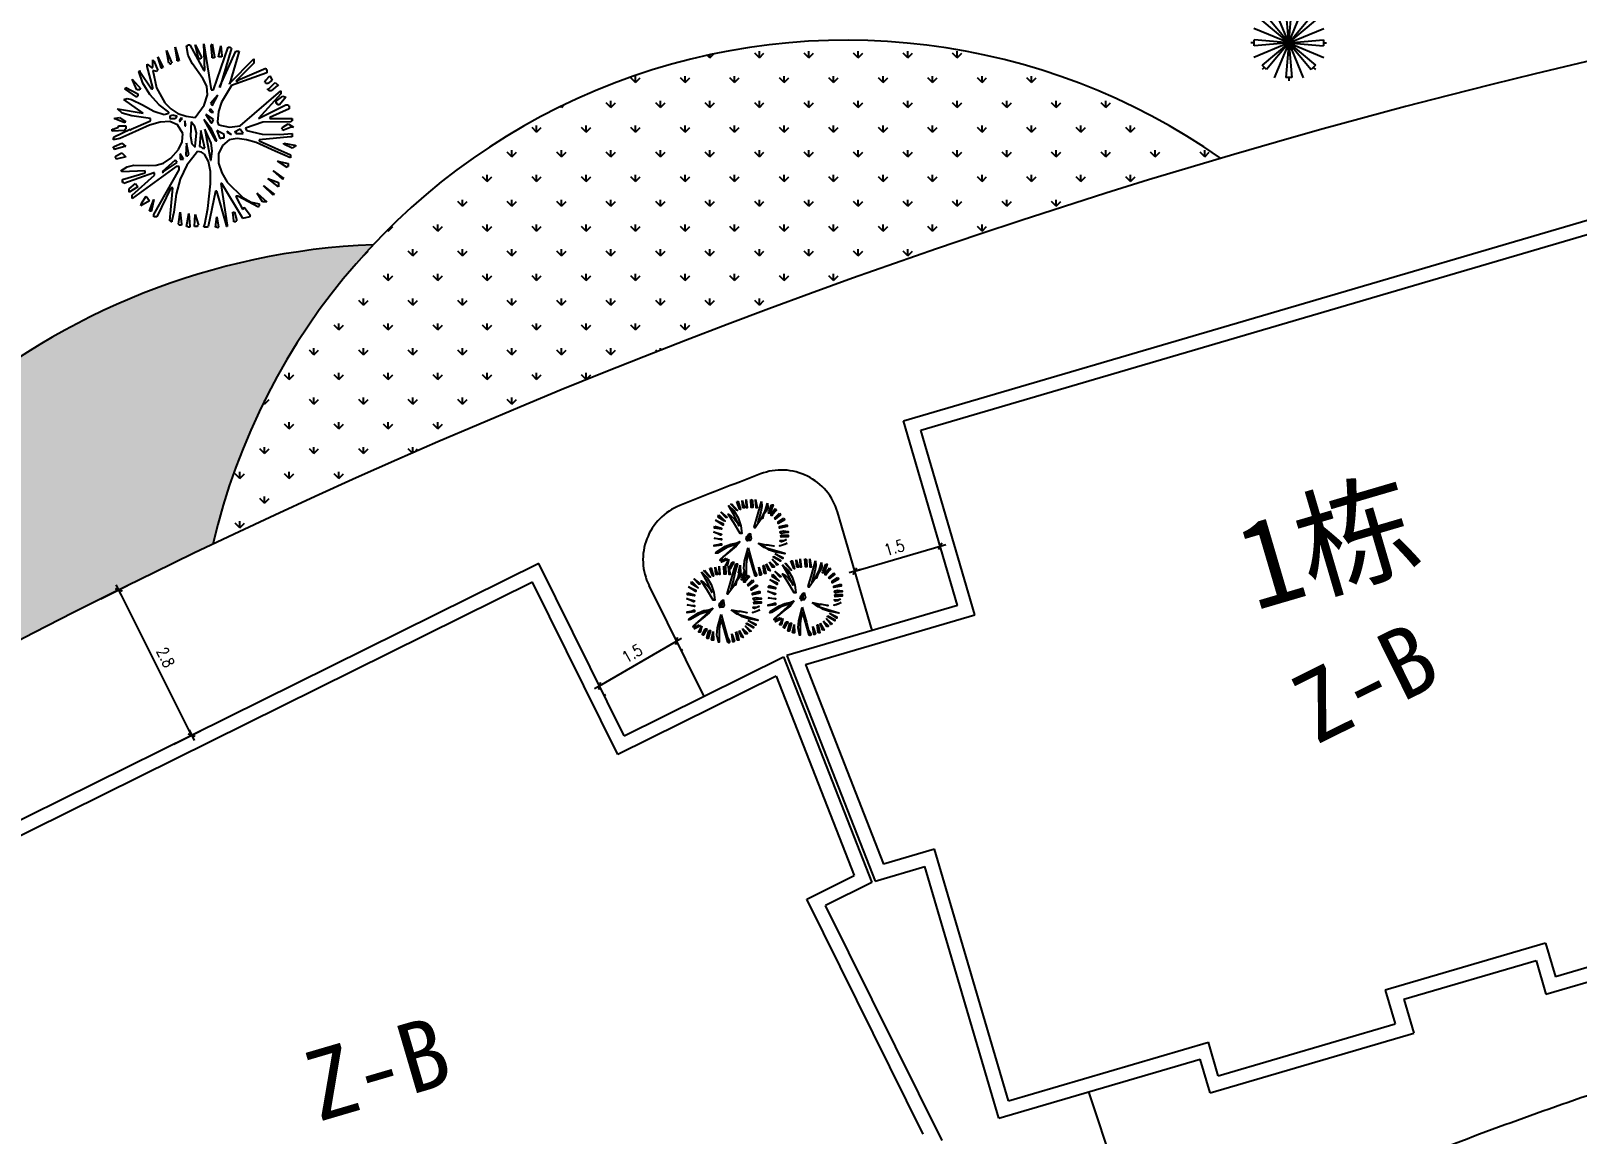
# Model space of a CAD drawing. Extents: x 1035948 to 1665131, y -158296 to 142149.
# Drawn here: x 1340390 to 1372207, y 61771 to 84480 of the extents above; entities that cross this region are included whole.
import ezdxf
from ezdxf.enums import TextEntityAlignment as Align

# ---------------------------------------------------------------- set-up
doc = ezdxf.new("R2010")
doc.units = 0
doc.header["$LTSCALE"] = 200
doc.header["$MEASUREMENT"] = 0
doc.linetypes.add('ACAD_ISO04W100', pattern=[30.5, 24, -3, 0.5, -3])
doc.layers.get('0').update_dxf_attribs({"linetype": 'CONTINUOUS'})
doc.layers.get('DEFPOINTS').update_dxf_attribs({"linetype": 'CONTINUOUS'})
for name, color, linetype in [('DL', 21, 'CONTINUOUS'), ('LMLK', 123, 'CONTINUOUS'), ('WLL1', 7, 'CONTINUOUS'), ('ZXX', 6, 'ACAD_ISO04W100'), ('八角金盘', 7, 'CONTINUOUS'), ('枸骨球', 7, 'CONTINUOUS'), ('矮杆美人蕉', 7, 'CONTINUOUS'), ('红花继木', 7, 'CONTINUOUS'), ('青桐', 7, 'CONTINUOUS')]:
    doc.layers.add(name, color=color, linetype=linetype)
doc.styles.add('DIM_FONT', font='SIMPLEX.shx', dxfattribs={"width": 0.8})
doc.styles.add('H1', font='SimSun.ttf')
doc.dimstyles.new('DIMN80', dxfattribs={"dimscale": 0.8, "dimtxt": 300, "dimasz": 1, "dimexe": 250, "dimexo": 300, "dimgap": 150, "dimtad": 1, "dimdec": 0, "dimzin": 0, "dimdsep": 46, "dimtxsty": 'DIM_FONT', "dimblk": '_DIMX', "dimcen": 0.09, "dimclrt": 7, "dimadec": 0, "dimazin": 0, "dimtfac": 1, "dimtdec": 0, "dimtix": 1, "dimtmove": 2, "dimatfit": 3, "dimldrblk": '_DIMX', "dimfxl": 0, "dimtolj": 1, "dimtzin": 0, "dimarcsym": 0})

# ---------------------------------------------------------------- blocks, each defined once
blk = doc.blocks.new('ZW18')
at = {"layer": '八角金盘', "color": 51}
for p, q in [((-6, 26, 3600), (-832, 2022, 3600)), ((-179, 2005, 3600), (167, 2005, 3600)), ((-6, 26, 3600), (-179, 2005, 3600)), ((-6, 2005, 3600), (-6, 2186, 3600)), ((-6, 26, 3600), (821, 2022, 3600)), ((-6, 26, 3600), (167, 2005, 3600)), ((-1405, 1425, 3600), (-1533, 1554, 3600)), ((-1527, 1303, 3600), (-1282, 1548, 3600)), ((-6, 26, 3600), (-1527, 1303, 3600)), ((-6, 26, 3600), (-1282, 1548, 3600)), ((-6, 26, 3600), (1271, 1548, 3600)), ((-6, 26, 3600), (1515, 1303, 3600)), ((1271, 1548, 3600), (1515, 1303, 3600)), ((1393, 1425, 3600), (1522, 1554, 3600)), ((-1984, 26, 3600), (-2166, 26, 3600)), ((-6, 26, 3600), (-2001, 853, 3600)), ((-6, 26, 3600), (-2001, -800, 3600)), ((-6, 26, 3600), (-1984, 199, 3600)), ((-1984, -147, 3600), (-1984, 199, 3600)), ((-6, 26, 3600), (-1984, -147, 3600)), ((-6, 26, 3600), (-1527, -1250, 3600)), ((-6, 26, 3600), (-1282, -1495, 3600)), ((-6, 26, 3600), (-832, -1969, 3600)), ((-6, 26, 3600), (-179, -1952, 3600)), ((-6, 26, 3600), (1990, 853, 3600)), ((-6, 26, 3600), (1973, 199, 3600)), ((-6, 26, 3600), (821, -1969, 3600)), ((-6, 26, 3600), (167, -1952, 3600)), ((-6, 26, 3600), (1973, -147, 3600)), ((-6, 26, 3600), (1990, -800, 3600)), ((-6, 26, 3600), (1515, -1250, 3600)), ((-6, 26, 3600), (1271, -1495, 3600)), ((1973, 199, 3600), (1973, -147, 3600)), ((1973, 26, 3600), (2154, 26, 3600)), ((-1405, -1373, 3600), (-1533, -1501, 3600)), ((-1282, -1495, 3600), (-1527, -1250, 3600)), ((1515, -1250, 3600), (1271, -1495, 3600)), ((1393, -1373, 3600), (1522, -1501, 3600)), ((167, -1952, 3600), (-179, -1952, 3600)), ((-6, -1952, 3600), (-6, -2134, 3600))]:
    blk.add_line(p, q, dxfattribs=at)
blk.add_point((-6, 26, 3600), dxfattribs=at)
blk = doc.blocks.new('ZW09')
at = {"layer": '青桐', "color": 3, "linetype": 'Continuous'}
for p, q in [((-996, 1620), (-1072, 1872)), ((-1072, 1872), (-943, 1620)), ((-813, 1719), (-866, 2024)), ((-866, 2024), (-737, 1719)), ((-615, 1826), (-661, 2101)), ((-661, 2101), (-562, 1773)), ((-386, 2131), (-356, 2131)), ((-348, 1902), (-386, 2131)), ((-356, 2154), (-310, 2154)), ((-356, 2131), (-356, 2154)), ((-249, 1704), (-348, 1902)), ((-310, 2154), (26, 1544)), ((-104, 1849), (-181, 2154)), ((-181, 2154), (-28, 1849)), ((-104, 1826), (-104, 1849)), ((-51, 1849), (-51, 1826)), ((-28, 1849), (-51, 1849)), ((26, 2177), (201, 1087)), ((48, 1544), (26, 2177)), ((201, 2131), (224, 2177)), ((224, 1902), (201, 2131)), ((224, 2177), (277, 1872)), ((224, 1849), (224, 1902)), ((277, 1849), (224, 1849)), ((254, 1087), (605, 2101)), ((277, 1872), (277, 1849)), ((376, 1872), (429, 2131)), ((452, 1872), (376, 1872)), ((681, 2078), (407, 1140)), ((407, 1163), (788, 2002)), ((429, 2131), (452, 1902)), ((452, 1902), (452, 1872)), ((605, 2101), (658, 2101)), ((864, 2002), (635, 1216)), ((658, 2101), (658, 2078)), ((658, 2078), (681, 2078)), ((788, 2002), (864, 2002)), ((-1522, 1521), (-1499, 1544)), ((-1431, 1247), (-1522, 1521)), ((-1499, 1544), (-1499, 1521)), ((-1499, 1521), (-1225, 1110)), ((-1324, 1697), (-1225, 1620)), ((-1324, 1643), (-1324, 1697)), ((-1194, 1140), (-1324, 1643)), ((-1225, 1620), (-1194, 1620)), ((-1194, 1796), (-1194, 1773)), ((-1194, 1643), (-1194, 1796)), ((-1194, 1773), (-1171, 1773)), ((-1194, 1620), (-1194, 1643)), ((-1194, 1544), (-1103, 1133)), ((-1095, 1521), (-1194, 1544)), ((-1171, 1773), (-1072, 1544)), ((-1095, 1544), (-1095, 1521)), ((-1072, 1544), (-1095, 1544)), ((-996, 1598), (-996, 1620)), ((-966, 1598), (-996, 1598)), ((-966, 1620), (-966, 1598)), ((-943, 1620), (-966, 1620)), ((-790, 1719), (-813, 1719)), ((-790, 1697), (-790, 1719)), ((-767, 1697), (-790, 1697)), ((-767, 1719), (-767, 1697)), ((-737, 1719), (-767, 1719)), ((-615, 1773), (-615, 1826)), ((-562, 1773), (-615, 1773)), ((2, 1354), (-249, 1704)), ((-51, 1826), (-104, 1826)), ((26, 1544), (48, 1544)), ((635, 1239), (1215, 1826)), ((1520, 1491), (681, 1186)), ((1215, 1719), (788, 1293)), ((833, 1316), (1497, 1598)), ((1215, 1826), (1215, 1719)), ((1497, 1598), (1497, 1567)), ((1497, 1567), (1520, 1567)), ((1520, 1567), (1520, 1491)), ((-1858, 1110), (-1834, 1140)), ((-1576, 911), (-1858, 1110)), ((-1834, 1140), (-1552, 988)), ((-1576, 1087), (-1682, 1338)), ((-1682, 1338), (-1476, 1110)), ((-1499, 1110), (-1499, 1087)), ((-1476, 1110), (-1499, 1110)), ((-1263, 972), (-1431, 1247)), ((-1225, 1110), (-1194, 1110)), ((-1194, 1110), (-1194, 1140)), ((-1103, 1133), (-904, 774)), ((94, 1171), (2, 1354)), ((109, 965), (94, 1171)), ((407, 1140), (407, 1163)), ((681, 1186), (445, 789)), ((635, 1216), (635, 1239)), ((788, 1293), (833, 1293)), ((833, 1293), (833, 1316)), ((1474, 1262), (1497, 1316)), ((1497, 1262), (1474, 1262)), ((1497, 1316), (1596, 1415)), ((1497, 1239), (1497, 1262)), ((1550, 1239), (1497, 1239)), ((1649, 1316), (1550, 1239)), ((1550, 1110), (1573, 1110)), ((1550, 1087), (1550, 1110)), ((1573, 1110), (1725, 1262)), ((1596, 1415), (1649, 1316)), ((1779, 1186), (1626, 1064)), ((1725, 1262), (1802, 1186)), ((1802, 1186), (1779, 1186)), ((-1880, 858), (-1804, 881)), ((-1423, 530), (-1880, 858)), ((-1804, 881), (-1697, 858)), ((-1697, 858), (-1438, 728)), ((-1499, 1087), (-1576, 1087)), ((-1576, 934), (-1576, 911)), ((-1552, 934), (-1576, 934)), ((-1552, 988), (-1552, 934)), ((-1042, 728), (-1263, 972)), ((-904, 774), (-767, 629)), ((33, 721), (109, 965)), ((353, 957), (178, 759)), ((178, 759), (224, 728)), ((201, 1087), (254, 1087)), ((224, 706), (353, 957)), ((445, 789), (376, 569)), ((887, 225), (1855, 1064)), ((1855, 988), (1321, 401)), ((1573, 1087), (1550, 1087)), ((1573, 1064), (1573, 1087)), ((1626, 1064), (1573, 1064)), ((1748, 835), (1779, 835)), ((1748, 759), (1748, 835)), ((1779, 759), (1748, 759)), ((1779, 835), (1901, 934)), ((1779, 728), (1779, 759)), ((1977, 911), (1824, 728)), ((1855, 1064), (1855, 988)), ((1901, 934), (1977, 911)), ((-2109, 401), (-1987, 424)), ((-1858, 302), (-2109, 401)), ((-2033, 629), (-1423, 530)), ((-1926, 530), (-2033, 629)), ((-1987, 424), (-1834, 324)), ((-1690, 462), (-1926, 530)), ((-1248, 401), (-1690, 462)), ((-1438, 728), (-1164, 576)), ((-1248, 347), (-1248, 401)), ((-1164, 576), (-920, 500)), ((-813, 553), (-1042, 728)), ((-920, 500), (-813, 530)), ((-813, 530), (-813, 553)), ((-714, 477), (-790, 454)), ((-790, 454), (-790, 401)), ((-790, 401), (-661, 401)), ((-767, 629), (-600, 523)), ((-638, 454), (-714, 477)), ((-661, 401), (-615, 454)), ((-615, 454), (-638, 454)), ((-600, 523), (-401, 454)), ((-539, 378), (-562, 347)), ((-485, 401), (-539, 401)), ((-539, 347), (-485, 401)), ((-539, 401), (-539, 378)), ((-401, 454), (-181, 424)), ((-181, 424), (33, 721)), ((208, 149), (26, 378)), ((26, 378), (300, -133)), ((254, 378), (71, 500)), ((71, 500), (201, 302)), ((147, 607), (201, 553)), ((178, 607), (147, 607)), ((254, 553), (178, 629)), ((178, 629), (178, 607)), ((201, 553), (254, 553)), ((224, 728), (224, 706)), ((224, 302), (254, 378)), ((376, 569), (346, 324)), ((1321, 401), (1977, 728)), ((2053, 629), (1596, 424)), ((1596, 424), (1596, 401)), ((1596, 401), (1802, 401)), ((1824, 728), (1779, 728)), ((1802, 401), (2106, 401)), ((1977, 728), (2030, 728)), ((2030, 728), (2030, 706)), ((2030, 706), (2053, 706)), ((2053, 706), (2053, 629)), ((2106, 401), (2129, 401)), ((2129, 401), (2129, 347)), ((-2162, 149), (-2140, 149)), ((-2162, 96), (-2162, 149)), ((-1858, 119), (-2162, 96)), ((-2140, 149), (-2010, 195)), ((-2109, -34), (-1728, 149)), ((-2010, 195), (-2010, 225)), ((-2010, 225), (-1834, 225)), ((-1766, 20), (-1979, -72)), ((-1858, 324), (-1858, 302)), ((-1834, 324), (-1858, 324)), ((-1858, 149), (-1858, 119)), ((-1834, 149), (-1858, 149)), ((-1834, 225), (-1834, 149)), ((-1270, 241), (-1766, 20)), ((-1728, 119), (-1705, 149)), ((-1728, 149), (-1728, 119)), ((-1705, 149), (-1248, 347)), ((-1019, 317), (-1270, 241)), ((-790, 332), (-1019, 317)), ((-607, 248), (-790, 332)), ((-478, 42), (-607, 248)), ((-562, 347), (-539, 324)), ((-539, 324), (-539, 347)), ((-493, -156), (-478, 42)), ((-409, 225), (-432, 347)), ((-432, 347), (-432, 248)), ((-432, 248), (-432, 225)), ((-432, 225), (-409, 225)), ((-280, 324), (-295, -19)), ((-188, 210), (-280, 324)), ((-150, 58), (-188, 210)), ((-181, -262), (-150, 58)), ((-51, 119), (-81, -262)), ((48, -308), (-51, 119)), ((201, -186), (48, 149)), ((48, 149), (178, -590)), ((201, 302), (224, 302)), ((330, -133), (208, 149)), ((506, 20), (330, 119)), ((330, 119), (407, -79)), ((346, 324), (376, 248)), ((376, 248), (635, 195)), ((506, -57), (506, 20)), ((681, 20), (582, 96)), ((582, 96), (582, 73)), ((582, 73), (681, 20)), ((635, 195), (887, 225)), ((887, 149), (757, 73)), ((757, 73), (788, 73)), ((788, 73), (788, 42)), ((788, 42), (963, 42)), ((963, 42), (887, 149)), ((1428, 317), (1016, 172)), ((1016, 172), (1039, 119)), ((1039, 119), (1413, 27)), ((1413, 27), (1824, 20)), ((2106, 324), (1428, 317)), ((1824, 20), (2129, 42)), ((1878, 149), (1901, 195)), ((1901, 149), (1878, 149)), ((1901, 195), (2030, 271)), ((2106, 195), (1901, 119)), ((1901, 119), (1901, 149)), ((2030, 271), (2160, 195)), ((2106, 347), (2106, 324)), ((2129, 347), (2106, 347)), ((2160, 195), (2106, 195)), ((2129, 42), (2129, -34)), ((-2140, -110), (-2109, -34)), ((-1979, -72), (-2140, -110)), ((-2140, -308), (-2109, -262)), ((-2109, -308), (-2140, -308)), ((-2109, -262), (-1934, -186)), ((-1858, -262), (-2109, -339)), ((-2109, -339), (-2109, -308)), ((-1934, -186), (-1834, -262)), ((-1834, -262), (-1858, -262)), ((-760, -544), (-584, -339)), ((-584, -339), (-493, -156)), ((-386, -186), (-409, -461)), ((-333, -461), (-386, -186)), ((-295, -19), (-264, -202)), ((-264, -202), (-181, -285)), ((-181, -285), (-181, -262)), ((-81, -262), (-51, -262)), ((-51, -262), (-5, -308)), ((-5, -308), (48, -308)), ((224, -369), (201, -186)), ((300, -133), (330, -133)), ((467, -240), (376, -438)), ((407, -79), (452, -57)), ((452, -57), (506, -57)), ((628, -110), (467, -240)), ((818, -72), (628, -110)), ((1039, -103), (818, -72)), ((1268, -171), (1039, -103)), ((1718, -377), (1268, -171)), ((2084, -34), (1344, -110)), ((1344, -110), (1344, -133)), ((1344, -133), (2084, -461)), ((1931, -209), (1931, -186)), ((1931, -186), (2183, -232)), ((2129, -308), (1931, -209)), ((2129, -34), (2084, -34)), ((2183, -262), (2129, -308)), ((2183, -232), (2206, -232)), ((2206, -262), (2183, -262)), ((2206, -232), (2206, -262)), ((-2086, -537), (-2063, -491)), ((-2063, -537), (-2086, -537)), ((-2063, -491), (-1934, -415)), ((-1834, -514), (-2063, -568)), ((-2063, -568), (-2063, -537)), ((-1934, -415), (-1834, -514)), ((-1804, -750), (-1644, -712)), ((-1644, -712), (-1293, -720)), ((-1293, -720), (-1111, -712)), ((-1111, -712), (-935, -659)), ((-661, -590), (-966, -872)), ((-943, -872), (-615, -644)), ((-935, -659), (-760, -544)), ((-615, -644), (-661, -590)), ((-463, -568), (-539, -438)), ((-539, -438), (-539, -537)), ((-539, -537), (-539, -568)), ((-539, -568), (-463, -568)), ((-379, -712), (-539, -1040)), ((-409, -461), (-386, -491)), ((-386, -491), (-356, -491)), ((-127, -385), (-379, -712)), ((-356, -461), (-333, -461)), ((-356, -491), (-356, -461)), ((-36, -400), (-127, -385)), ((41, -445), (-36, -400)), ((132, -621), (41, -445)), ((178, -865), (132, -621)), ((178, -590), (201, -590)), ((201, -568), (224, -369)), ((201, -590), (201, -568)), ((376, -438), (376, -659)), ((376, -659), (452, -895)), ((2084, -537), (1718, -377)), ((2007, -766), (1779, -613)), ((1779, -613), (2030, -667)), ((2030, -667), (2030, -743)), ((2084, -461), (2084, -537)), ((-1957, -842), (-1804, -750)), ((-1934, -842), (-1957, -842)), ((-1934, -872), (-1934, -842)), ((-1377, -842), (-1934, -872)), ((-1911, -1048), (-1377, -895)), ((-1911, -1124), (-1911, -1048)), ((-1171, -895), (-1880, -1147)), ((-638, -743), (-1682, -1505)), ((-1682, -1429), (-1149, -949)), ((-1377, -895), (-1377, -842)), ((-1171, -1886), (-562, -819)), ((-1149, -895), (-1171, -895)), ((-1149, -949), (-1149, -895)), ((-966, -872), (-943, -895)), ((-943, -895), (-943, -872)), ((-562, -743), (-638, -743)), ((-539, -1040), (-638, -1398)), ((-562, -819), (-562, -743)), ((185, -1154), (178, -865)), ((452, -895), (582, -1116)), ((1802, -1223), (1550, -1025)), ((1550, -1025), (1802, -1124)), ((1901, -1048), (1672, -842)), ((1672, -842), (1931, -1025)), ((1901, -1025), (1901, -1048)), ((1931, -1025), (1901, -1025)), ((2007, -743), (2007, -766)), ((2030, -743), (2007, -743)), ((-1880, -1124), (-1911, -1124)), ((-1880, -1147), (-1880, -1124)), ((-1758, -1276), (-1606, -1147)), ((-1552, -1223), (-1758, -1353)), ((-1758, -1353), (-1758, -1276)), ((-1682, -1505), (-1682, -1429)), ((-1606, -1147), (-1552, -1223)), ((-1453, -1604), (-1347, -1452)), ((-1347, -1452), (-1270, -1558)), ((-767, -1253), (-1095, -1939)), ((-790, -2039), (-714, -1253)), ((-714, -1253), (-767, -1253)), ((-638, -1398), (-691, -1833)), ((117, -1741), (185, -1154)), ((300, -1330), (125, -2168)), ((330, -1330), (300, -1330)), ((559, -2138), (330, -1330)), ((429, -1147), (582, -2138)), ((452, -1147), (429, -1147)), ((940, -1963), (452, -1147)), ((582, -1116), (948, -1482)), ((788, -1452), (811, -1505)), ((833, -1452), (788, -1452)), ((1321, -1711), (833, -1452)), ((1421, -1581), (1291, -1375)), ((1291, -1375), (1520, -1581)), ((1672, -1429), (1443, -1200)), ((1443, -1200), (1703, -1406)), ((1672, -1406), (1672, -1429)), ((1703, -1406), (1672, -1406)), ((1802, -1124), (1802, -1223)), ((-1270, -1558), (-1476, -1680)), ((-1476, -1680), (-1453, -1604)), ((-1270, -1810), (-1248, -1734)), ((-1225, -1810), (-1270, -1810)), ((-1248, -1734), (-1171, -1528)), ((-1171, -1528), (-1225, -1787)), ((-1225, -1787), (-1225, -1810)), ((-691, -1833), (-737, -2039)), ((-584, -2115), (-539, -1833)), ((-539, -1833), (-508, -2115)), ((48, -2115), (117, -1741)), ((734, -2039), (711, -1833)), ((711, -1833), (757, -1833)), ((757, -1833), (811, -2039)), ((811, -1505), (940, -1756)), ((940, -1756), (986, -1734)), ((948, -1482), (1154, -1589)), ((986, -1711), (1138, -1909)), ((986, -1734), (986, -1711)), ((1154, -1589), (1344, -1635)), ((1321, -1680), (1321, -1711)), ((1344, -1680), (1321, -1680)), ((1344, -1635), (1344, -1680)), ((1520, -1581), (1421, -1581)), ((-1171, -1939), (-1171, -1886)), ((-1095, -1939), (-1171, -1939)), ((-767, -2039), (-790, -2039)), ((-767, -2062), (-767, -2039)), ((-737, -2062), (-767, -2062)), ((-737, -2039), (-737, -2062)), ((-562, -2115), (-584, -2115)), ((-562, -2138), (-562, -2115)), ((-508, -2138), (-562, -2138)), ((-508, -2115), (-508, -2138)), ((-386, -2168), (-333, -1863)), ((-356, -2168), (-386, -2168)), ((-356, -2191), (-356, -2168)), ((-310, -2191), (-356, -2191)), ((-333, -1863), (-310, -2168)), ((-310, -2168), (-310, -2191)), ((-203, -2168), (-181, -1886)), ((-127, -2168), (-203, -2168)), ((-181, -1886), (-104, -2138)), ((-127, -2138), (-127, -2168)), ((-104, -2138), (-127, -2138)), ((26, -2191), (48, -2115)), ((102, -2191), (26, -2191)), ((125, -2168), (102, -2191)), ((300, -2191), (330, -1939)), ((330, -2191), (300, -2191)), ((330, -1939), (376, -2191)), ((353, -2214), (330, -2191)), ((353, -2191), (353, -2214)), ((376, -2191), (353, -2191)), ((559, -2168), (559, -2138)), ((582, -2168), (559, -2168)), ((582, -2138), (582, -2168)), ((734, -2062), (734, -2039)), ((788, -2062), (734, -2062)), ((788, -2039), (788, -2062)), ((811, -2039), (788, -2039)), ((1115, -1939), (940, -1985)), ((940, -1985), (940, -1963)), ((1115, -1909), (1115, -1939)), ((1138, -1909), (1115, -1909))]:
    blk.add_line(p, q, dxfattribs=at)
blk = doc.blocks.new('ZW11')
at = {"layer": '枸骨球', "color": 85, "linetype": 'Continuous'}
for points in [[(-1137, 1845), (-826, 1553), (-588, 1132), (-433, 675), (-378, 235), (-469, 235), (-826, 848), (-1146, 1333), (-991, 1242), (-799, 1059), (-625, 848), (-561, 693), (-533, 693), (-817, 1278), (-1137, 1845)], [(-954, 1937), (-625, 1544), (-680, 1571), (-991, 1909), (-954, 1937)], [(-652, 2065), (-588, 2065), (-442, 1608), (-497, 1635), (-652, 2065)], [(-351, 2120), (-222, 1699), (-286, 1699), (-286, 1727), (-314, 1727), (-351, 2120)], [(-131, 2184), (-76, 1727), (-76, 1699), (-104, 1699), (-131, 2184)], [(143, 2184), (235, 2120), (263, 1727), (171, 1727), (143, 2184)], [(747, 2065), (775, 1781), (720, 1480), (555, 931), (537, 876), (720, 1086), (747, 1086), (381, 565), (354, 565), (354, 601), (327, 601), (546, 1315), (747, 2065)], [(418, 2184), (509, 1699), (445, 1699), (418, 2184)], [(1086, 1974), (1113, 1727), (1012, 1507), (875, 1297), (811, 1086), (747, 1086), (747, 1113), (958, 1525), (1086, 1974)], [(1333, 1882), (1424, 1882), (1241, 1388), (1150, 1388), (1177, 1480), (1333, 1882)], [(-1869, 995), (-1448, 812), (-1448, 720), (-1869, 995)], [(-1686, 1297), (-1320, 931), (-1384, 967), (-1723, 1178), (-1686, 1297)], [(-1567, 1452), (-1229, 1178), (-1229, 1150), (-1293, 1150), (-1567, 1452)], [(1543, 1662), (1607, 1571), (1360, 1297), (1360, 1269), (1296, 1269), (1296, 1360), (1543, 1662)], [(1790, 1388), (1845, 1297), (1543, 1059), (1543, 1086), (1516, 1086), (1543, 1150), (1790, 1388)], [(2028, 1113), (2064, 1022), (1699, 812), (1699, 903), (2028, 1113)], [(-1997, 327), (-1540, 199), (-1540, 171), (-1567, 171), (-1567, 144), (-1595, 144), (-1997, 327)], [(-1906, 656), (-1540, 537), (-1540, 473), (-1933, 537), (-1933, 601), (-1906, 656)], [(107, 263), (171, -48), (107, -167), (-58, -167), (-122, -76), (-85, 62), (6, 181), (107, 235), (107, 263)], [(52, 144), (52, 107), (-76, -167), (-76, -194), (52, -48), (52, 144)], [(2119, 720), (2211, 720), (2211, 629), (1790, 537), (1790, 629), (2119, 720)], [(2001, 382), (2275, 354), (2275, 290), (2183, 290), (1881, 235), (1845, 263), (1817, 290), (1845, 354), (2001, 382)], [(1881, 144), (2275, 144), (2275, 53), (1881, 16), (1881, 53), (1845, 107), (1881, 144)], [(-1960, -39), (-1567, -76), (-1540, -76), (-1540, -130), (-1960, -39)], [(-1631, -350), (-1540, -350), (-1540, -441), (-1960, -496), (-1960, -441), (-1933, -441), (-1631, -377), (-1631, -350)], [(-469, -222), (-689, -496), (-1064, -798), (-1411, -1082), (-1521, -1210), (-1567, -1320), (-1595, -1292), (-1631, -1292), (-1595, -1228), (-680, -405), (-652, -377), (-1229, -570), (-1759, -881), (-1842, -899), (-1869, -899), (-1842, -835), (-1311, -496), (-1000, -368), (-716, -314), (-469, -222)], [(-12, -588), (226, -1430), (354, -1905), (473, -2115), (473, -2179), (445, -2179), (445, -2207), (418, -2207), (418, -2179), (381, -2179), (16, -899), (-12, -899), (-12, -926), (-94, -1219), (-131, -1530), (-131, -2179), (-168, -2179), (-168, -2143), (-250, -1768), (-213, -1356), (-12, -588)], [(564, -314), (994, -405), (1022, -405), (1022, -441), (784, -405), (784, -469), (811, -469), (967, -533), (967, -561), (903, -561), (564, -314)], [(967, -561), (2092, -899), (2092, -926), (1488, -816), (1205, -716), (967, -561)], [(1058, -405), (1452, -469), (1452, -496), (1058, -405)], [(2211, -314), (2092, -387), (1946, -441), (1790, -469), (2211, -314)], [(2183, -103), (2001, -213), (1900, -240), (1845, -222), (1817, -167), (2028, -167), (2183, -103)], [(-1265, -1173), (-1229, -1265), (-1540, -1411), (-1503, -1320), (-1265, -1173)], [(-1110, -1228), (-1201, -1594), (-1293, -1594), (-1293, -1539), (-1265, -1539), (-1110, -1228)], [(-927, -1411), (-835, -1411), (-1018, -1750), (-1018, -1777), (-1046, -1750), (-1082, -1750), (-1082, -1722), (-927, -1411)], [(-716, -1503), (-625, -1503), (-744, -1960), (-808, -1960), (-808, -1932), (-835, -1932), (-716, -1503)], [(-469, -1567), (-442, -2051), (-533, -2051), (-533, -2024), (-561, -2024), (-469, -1567)], [(601, -1686), (747, -2115), (720, -2115), (720, -2143), (656, -2143), (601, -1686)], [(839, -1594), (903, -1594), (994, -2051), (930, -2051), (930, -2024), (903, -2024), (839, -1594)], [(1022, -1503), (1241, -1905), (1177, -1868), (1150, -1868), (1022, -1503)], [(1205, -1384), (1479, -1631), (1479, -1686), (1388, -1686), (1205, -1384)], [(1360, -1228), (1699, -1539), (1634, -1539), (1634, -1567), (1607, -1539), (1360, -1228)], [(1452, -1082), (1845, -1292), (1845, -1356), (1424, -1109), (1452, -1082)], [(1543, -926), (1973, -1137), (1973, -1201), (1543, -926)]]:
    blk.add_lwpolyline(points, dxfattribs=at)
blk = doc.blocks.new('_DIMX')
blk.add_line((-150, 0), (150, 0))
at = {"const_width": 50}
blk.add_lwpolyline([(-70, -70), (70, 70)], dxfattribs=at)
blk = doc.blocks.new('*D553')
at = {"layer": 'DEFPOINTS', "color": 0}
for p in [(1342198, 72973), (1341615, 72680, 0), (1343115, 69690, 0)]:
    blk.add_point(p, dxfattribs=at)
at = {"layer": 'WLL1', "color": 0, "lineweight": -2}
for p, q in [((1341829, 72788), (1342377, 73063)), ((1343698, 69983), (1342198, 72972)), ((1343329, 69798), (1343877, 70072))]:
    blk.add_line(p, q, dxfattribs=at)
at = {"layer": 'WLL1', "color": 0, "lineweight": -2, "xscale": 0.8, "yscale": 0.8, "zscale": 0.8}
for p, rotation in [((1342198, 72973), 116.6447953012968), ((1343698, 69983), 296.6447953012968)]:
    blk.add_blockref('_DIMX', p, dxfattribs=dict(at, rotation=rotation))
at = {"layer": 'WLL1', "color": 7, "insert": (1343163, 71585), "char_height": 240, "attachment_point": 5, "rotation": 296.6448, "style": 'DIM_FONT'}
blk.add_mtext('\\A1;2.8', dxfattribs=at)
blk = doc.blocks.new('*D554')
at = {"layer": 'DEFPOINTS', "color": 0}
for p in [(1353676, 71922, 0), (1353676, 71922), (1352091, 70996, 0)]:
    blk.add_point(p, dxfattribs=at)
at = {"layer": 'WLL1', "color": 0, "lineweight": -2}
for p, q in [((1352091, 70997), (1353675, 71921)), ((1353797, 71714), (1353777, 71749)), ((1352212, 70789), (1352192, 70823))]:
    blk.add_line(p, q, dxfattribs=at)
at = {"layer": 'WLL1', "color": 0, "lineweight": -2, "xscale": 0.8, "yscale": 0.8, "zscale": 0.8}
for p, rotation in [((1353676, 71922), 30.27524427599945), ((1352091, 70996), 210.2752442759994)]:
    blk.add_blockref('_DIMX', p, dxfattribs=dict(at, rotation=rotation))
at = {"layer": 'WLL1', "color": 7, "insert": (1352762, 71666), "char_height": 240, "attachment_point": 5, "rotation": 30.2752, "style": 'DIM_FONT'}
blk.add_mtext('\\A1;1.5', dxfattribs=at)
blk = doc.blocks.new('*D557')
at = {"layer": 'DEFPOINTS', "color": 0}
for p in [(1359102, 73873, 0), (1359102, 73873), (1357345, 73357, 0)]:
    blk.add_point(p, dxfattribs=at)
at = {"layer": 'WLL1', "color": 0, "lineweight": -2}
for p, q in [((1357346, 73357), (1359101, 73872)), ((1359170, 73642), (1359158, 73681)), ((1357413, 73126), (1357402, 73165))]:
    blk.add_line(p, q, dxfattribs=at)
at = {"layer": 'WLL1', "color": 0, "lineweight": -2, "xscale": 0.8, "yscale": 0.8, "zscale": 0.8}
for p, rotation in [((1359102, 73873), 16.36795021254769), ((1357345, 73357), 196.3679502125477)]:
    blk.add_blockref('_DIMX', p, dxfattribs=dict(at, rotation=rotation))
at = {"layer": 'WLL1', "color": 7, "insert": (1358156, 73845), "char_height": 240, "attachment_point": 5, "rotation": 16.368, "style": 'DIM_FONT'}
blk.add_mtext('\\A1;1.5', dxfattribs=at)

msp = doc.modelspace()

# ---------------------------------------------------------------- hatches: boundary and pattern name
at = {"layer": '矮杆美人蕉', "ltscale": 20}
h = msp.add_hatch(dxfattribs=at)
h.set_pattern_fill('GRASS', color=3, scale=720, style=0)
h.set_pattern_definition([(90, (596285.8, -45900.56), (-509.11688, 509.11688), [135, -883.23377]), (45, (596285.8, -45900.6), (-509.1169, 509.1169), [135, -585]), (135, (596285.8, -45900.6), (-509.1169, -509.1169), [135, -585])])
h.paths.add_polyline_path([(1364871.23165, 81857.30884, 0.5321691395), (1344136.94953, 73914.3636, -0.0396164436)])
at = {"layer": '红花继木', "ltscale": 20}
h = msp.add_hatch(dxfattribs=at)
h.set_pattern_fill('AR-CONC,_O', color=1, scale=60)
h.set_pattern_definition([(50, (596285.8, -45900.56), (430.35611, -37.65128), [45, -495]), (355, (596285.8, -45900.56), (-83.2508, 451.31528), [36, -396]), (100.4514, (596321.68, -45903.7), (347.10563, 413.66373), [38.24411, -420.68527]), (46.1842, (596285.8, -45780.56), (640.34463, -99.3114), [67.5, -742.5]), (96.6356, (596339.2, -45788.84), (560.7976, 584.4707), [57.3662, -631.0278]), (351.1842, (596285.8, -45780.56), (560.79717, 584.47116), [54, -594]), (21, (596345.8, -45810.56), (358.14423, -241.57133), [45, -495]), (326, (596345.8, -45810.56), (145.9892, 435.09003), [36, -396]), (71.4514, (596375.66, -45830.7), (504.13358, 193.5183), [38.24411, -420.68527]), (37.5, (596285.81, -45900.56), (7.295913, 199.736312), [0, -391.2, 0, -402, 0, -397.5]), (7.5, (596285.81, -45900.56), (157.84172, 236.64703), [0, -229.2, 0, -382.2, 0, -151.5]), (327.5, (596152.01, -45900.56), (320.293462, -13.532923), [0, -150, 0, -468, 0, -621]), (317.5, (596092.01, -45900.56), (349.9117, 60.06299), [0, -195, 0, -310.8, 0, -441])])
h.paths.add_polyline_path([(1333915.17167, 68511.53162, -0.0206053778), (1344136.94953, 73914.3636, -0.1328428069), (1347432.26327, 80077.64507, 0.347617471)])

# ---------------------------------------------------------------- linework, layer by layer
for centre, radius, start, end in [((1357178.74373, 70903.91566, 0), 13384.7373, 54.91991281, 167.002033315), ((1347986.70471, 65748.04254, 0), 14340.32476, 92.215784845, 168.889163004)]:
    msp.add_arc(centre, radius, start, end)
msp.add_open_spline([(1345191.57688, 44954.16871), (1345232.28457, 45006.3661), (1345273.20979, 45058.52391), (1345590.75828, 45460.78437), (1345876.95921, 45809.11127), (1346404.70574, 46426.96365), (1346642.56326, 46697.27845), (1347208.03675, 47321.4834), (1347539.95714, 47674.35349), (1348201.28401, 48352.10522), (1348529.45093, 48677.31226), (1349146.29039, 49268.80055), (1349432.39148, 49535.84357), (1350015.99626, 50066.28426), (1350313.49695, 50329.68087), (1350996.53723, 50918.96068), (1351385.26445, 51243.74004), (1352115.9908, 51835.25017), (1352455.4926, 52102.94253), (1353146.12831, 52633.50383), (1353497.25937, 52896.37229), (1354297.23157, 53480.10734), (1354749.13998, 53799.5973), (1355669.69496, 54430.30522), (1356138.34861, 54741.5265), (1357014.23788, 55305.38567), (1357419.08071, 55559.32814), (1358239.59968, 56060.84402), (1358655.27051, 56308.41503), (1359601.80986, 56857.76494), (1360135.59124, 57157.6889), (1361218.48805, 57746.73101), (1361767.6104, 58035.85199), (1362791.00538, 58557.3299), (1363263.14878, 58791.3526), (1364217.07412, 59251.19667), (1364698.85164, 59477.01711), (1366157.80999, 60141.80057), (1367148.61644, 60568.07542), (1368830.57141, 61250.41661), (1369512.9794, 61516.3191), (1370890.67635, 62031.49763), (1371585.95981, 62280.77415), (1372987.96921, 62762.19294), (1373694.68645, 62994.33394), (1375118.10145, 63441.00821), (1375834.78797, 63655.53841), (1377406.07997, 64103.44509), (1378262.33542, 64333.28605), (1379817.6713, 64725.23353), (1380515.11156, 64891.84199), (1381899.19195, 65204.4664), (1382585.71818, 65350.85581), (1383273.9089, 65488.95214)], degree=3, knots=[0.58124204702, 0.58124204702, 0.58124204702, 0.58124204702, 0.58673626876, 0.58673626876, 0.62364828014, 0.62364828014, 0.65259600189, 0.65259600189, 0.69083029568, 0.69083029568, 0.72657735452, 0.72657735452, 0.75634514889, 0.75634514889, 0.78611294327, 0.78611294327, 0.82343382226, 0.82343382226, 0.85477066045, 0.85477066045, 0.88610749863, 0.88610749863, 0.9250346079, 0.9250346079, 0.96396171717, 0.96396171717, 0.99656350244, 0.99656350244, 1.02916528771, 1.02916528771, 1.06988548395, 1.06988548395, 1.11060568018, 1.11060568018, 1.14479067796, 1.14479067796, 1.17897567574, 1.17897567574, 1.2473456713, 1.2473456713, 1.29320663265, 1.29320663265, 1.33906759401, 1.33906759401, 1.38492855536, 1.38492855536, 1.43078951672, 1.43078951672, 1.48488362335, 1.48488362335, 1.52851504439, 1.52851504439, 1.57117558727, 1.57117558727, 1.57117558727, 1.57117558727])
at = {"layer": 'DL'}
for p, q in [((1357703.44525, 72134.78594), (1356986.87247, 74578.33436, 0)), ((1354241.66113, 70780.93363), (1353110.39008, 73062.29973, 0)), ((1362150.83967, 62640.12408, 0), (1362841.05934, 60576.03598, 0))]:
    msp.add_line(p, q, dxfattribs=at)
for centre, radius, start, end in [((1404549.46542, -52752.72282, 0), 140336.10675, 81.4357366178, 129.6823813511), ((1355835.36406, 74240.65348, 0), 1200, 16.343822584, 110.986594232), ((1404549.46542, -52752.72282, 0), 137216.10675, 110.9865942317, 111.7328641609), ((1354185.47098, 73595.40483, 0), 1200, 111.732864161, 206.375635811)]:
    msp.add_arc(centre, radius, start, end, dxfattribs=at)
at = {"layer": 'LMLK'}
for p, q in [((1365965.45742, 78693.7259, 0), (1373587.50107, 80932.38321)), ((1358700.90141, 76259.90051, 0), (1373391.82383, 80574.74602)), ((1358343.41376, 76455.06859, 0), (1365965.45742, 78693.7259, 0)), ((1359459.36076, 72655.56043, 0), (1358343.41376, 76455.06859, 0)), ((1359816.84841, 72460.39234, 0), (1358700.90141, 76259.90051, 0)), ((1350840.01882, 73519.36103, 0), (1343722.5099, 69991.15997, 0)), ((1352598.78975, 69971.35809, 0), (1350840.01882, 73519.36103, 0)), ((1350709.89286, 73133.41384, 0), (1336991.42362, 66333.06862)), ((1352468.66378, 69585.4109, 0), (1350709.89286, 73133.41384, 0)), ((1359458.85161, 72655.41088), (1355946.32954, 71623.75408)), ((1356329.04827, 71435.99657, 0), (1359816.33925, 72460.2428)), ((1352599.2652, 69971.59378), (1355879.27884, 71597.52045)), ((1355879.27884, 71597.52045, 0), (1357696.3134, 66953.34943, 0)), ((1355946.32954, 71623.75408, 0), (1357763.36411, 66979.58305, 0)), ((1356329.04827, 71435.99657, 0), (1357935.41216, 67330.28016, 0)), ((1355725.59194, 71199.89394, 0), (1352469.13923, 69585.64659)), ((1355725.59194, 71199.89394, 0), (1357331.95583, 67094.17752, 0)), ((1343722.5099, 69991.15997, 0), (1336605.00098, 66462.9589)), ((1358982.07608, 67637.69401), (1357935.41216, 67330.28016)), ((1360503.82198, 62456.54651), (1358982.07608, 67637.69401)), ((1357763.36411, 66979.58305, 0), (1358786.90799, 67280.20636)), ((1360308.6539, 62099.05887, 0), (1358786.90799, 67280.20636)), ((1356354.57495, 66609.6827), (1357331.95583, 67094.17752)), ((1357696.3134, 66953.34943, 0), (1356740.52214, 66479.55673)), ((1358752.89894, 61771.49687), (1356354.57495, 66609.6827)), ((1359138.84613, 61641.37091, 0), (1356740.52214, 66479.55673)), ((1371566.20932, 64649.3827), (1375756.67281, 65880.15651)), ((1375399.18517, 66075.3246), (1371761.37741, 65006.87035)), ((1371556.93671, 65702.93757), (1368257.29661, 64733.80596)), ((1371556.93671, 65702.93757), (1371761.37741, 65006.87035)), ((1368644.5446, 64547.37873), (1371361.76862, 65345.44992)), ((1371361.76862, 65345.44992), (1371566.20932, 64649.3827)), ((1368257.29661, 64733.80596), (1368461.73731, 64037.73874)), ((1368644.5446, 64547.37873), (1368848.9853, 63851.31152)), ((1364823.4204, 62969.13495, 0), (1368461.73731, 64037.73874)), ((1360503.82198, 62456.54651, 0), (1364618.97964, 63665.20238, 0)), ((1364823.4204, 62969.13495, 0), (1364618.97964, 63665.20238, 0)), ((1364658.01266, 62620.38816, 0), (1368848.9853, 63851.31152)), ((1360308.6539, 62099.05887, 0), (1364453.57189, 63316.45559, 0)), ((1364658.01266, 62620.38816, 0), (1364453.57189, 63316.45559, 0))]:
    msp.add_line(p, q, dxfattribs=at)
at = {"layer": 'ZXX', "ltscale": 0.2}
msp.add_open_spline([(1347841.099, 42887.85979), (1347983.41402, 43070.34305), (1348128.97645, 43252.66378), (1348385.52846, 43566.6578), (1348494.98004, 43698.43034), (1348828.37829, 44093.33503), (1349057.3782, 44356.06531), (1349591.17174, 44949.58905), (1349899.96789, 45279.9581), (1350335.91877, 45729.07474), (1350454.0411, 45849.12664), (1350693.05725, 46088.79864), (1350813.94882, 46208.41659), (1351180.73481, 46566.56164), (1351430.74168, 46804.38051), (1351836.45379, 47180.46403), (1351988.6394, 47319.43275), (1352336.98503, 47632.81159), (1352534.23307, 47806.98277), (1352881.05872, 48107.6134), (1353029.29525, 48234.38899), (1353328.84451, 48487.16315), (1353480.15469, 48613.15968), (1353887.38208, 48947.79896), (1354145.98413, 49155.71233), (1354626.72734, 49533.91923), (1354847.58578, 49704.59382), (1355389.80732, 50116.21932), (1355714.02627, 50356.24017), (1356373.41603, 50832.325), (1356708.59741, 51068.39699), (1357574.83338, 51663.59139), (1358113.24644, 52019.78266), (1359214.14665, 52721.07149), (1359776.62088, 53066.16053), (1360716.51163, 53621.51038), (1361087.17716, 53835.34055), (1361762.99889, 54215.95859), (1362066.56288, 54383.6636), (1362758.04877, 54758.37052), (1363147.58473, 54964.38312), (1363994.4811, 55401.46421), (1364453.20625, 55631.61969), (1365381.09776, 56084.11171), (1365850.27233, 56306.45111), (1366648.37939, 56673.90008), (1366974.68467, 56821.17347), (1367631.70319, 57111.82718), (1367962.41225, 57255.20609), (1368637.53945, 57542.01383), (1368982.07912, 57685.32674), (1369657.39859, 57960.30662), (1369987.98055, 58092.19844), (1370652.73149, 58352.00773), (1370986.90316, 58479.92617), (1371727.61075, 58757.55916), (1372134.92987, 58906.36138), (1372954.15368, 59197.94177), (1373366.05874, 59340.71959), (1374194.12497, 59620.12822), (1374610.28303, 59756.75864), (1375513.74079, 60045.21924), (1376001.71963, 60195.95931), (1376982.37676, 60488.81155), (1377475.04909, 60630.92189), (1378464.53292, 60906.34378), (1378961.34565, 61039.65672), (1379925.79505, 61288.86652), (1380393.20808, 61405.33199), (1381330.69178, 61630.32902), (1381800.75742, 61738.85942), (1382743.07397, 61947.87328), (1383215.32723, 62048.35791), (1383770.58779, 62161.51005), (1383852.76558, 62178.12833), (1383934.9679, 62194.62352)], degree=3, knots=[0.58124204702, 0.58124204702, 0.58124204702, 0.58124204702, 0.60258732806, 0.60258732806, 0.61804589231, 0.61804589231, 0.6489630208, 0.6489630208, 0.68808362075, 0.68808362075, 0.70238937698, 0.70238937698, 0.71669513321, 0.71669513321, 0.74530664567, 0.74530664567, 0.76214742067, 0.76214742067, 0.78339205594, 0.78339205594, 0.79896299185, 0.79896299185, 0.81453392776, 0.81453392776, 0.84045423676, 0.84045423676, 0.86196598408, 0.86196598408, 0.89260981339, 0.89260981339, 0.9232536427, 0.9232536427, 0.97057028485, 0.97057028485, 1.017886927, 1.017886927, 1.04806975996, 1.04806975996, 1.07226577959, 1.07226577959, 1.10268979652, 1.10268979652, 1.13771130939, 1.13771130939, 1.17273282227, 1.17273282227, 1.19666801674, 1.19666801674, 1.22060321122, 1.22060321122, 1.24522314189, 1.24522314189, 1.26856738747, 1.26856738747, 1.29191163305, 1.29191163305, 1.32004971701, 1.32004971701, 1.34818780098, 1.34818780098, 1.37632588494, 1.37632588494, 1.40898991409, 1.40898991409, 1.44165394324, 1.44165394324, 1.47431797239, 1.47431797239, 1.50483735161, 1.50483735161, 1.53535673083, 1.53535673083, 1.56587611006, 1.56587611006, 1.57117558727, 1.57117558727, 1.57117558727, 1.57117558727], dxfattribs=at)

# ---------------------------------------------------------------- block references
at = {"layer": '八角金盘', "ltscale": 20, "xscale": 0.3600000001024455, "yscale": 0.3600000000005821, "zscale": 0.36}
msp.add_blockref('ZW18', (1366276.42765, 84224.00111, -28352.10778), dxfattribs=at)
at = {"layer": '枸骨球', "ltscale": 20, "xscale": 0.3600000001024455, "yscale": 0.3600000000005821, "zscale": 0.36}
for p in [(1355153.18879, 74049.9278, -27056.10778), (1356265.64904, 72827.1239, -27056.10778), (1354596.95866, 72678.90432, -27056.10778)]:
    msp.add_blockref('ZW11', p, dxfattribs=at)
at = {"layer": '青桐', "ltscale": 20, "xscale": 0.8640000000596046, "yscale": 0.864000000001397, "zscale": 0.864}
msp.add_blockref('ZW09', (1343928.75307, 82330.13863, -27056.10778), dxfattribs=at)

# ---------------------------------------------------------------- texts
at = {"style": 'H1'}
msp.add_text('Z-B', height=1440, rotation=16.367950213, dxfattribs=at).set_placement((1347517.60287, 63125.30429, -0.00002), align=Align.MIDDLE)
at = {"layer": 'LMLK', "style": 'H1'}
for s, height, rotation, p in [('1栋', 1800, 16.367950213, (1367063.19466, 73961.48699, -0.00002)), ('Z-B', 1440, 26.367950215, (1367837.30849, 71075.40073, -0.00002))]:
    msp.add_text(s, height=height, rotation=rotation, dxfattribs=at).set_placement(p, align=Align.MIDDLE)

# ---------------------------------------------------------------- dimensions: what is measured, and where the dimension line sits
at = {"layer": 'WLL1'}
for p1, p2, distance, text, picture, middle in [((1357345.15886, 73356.56015, 0), (1359101.92472, 73872.53682, 0), 0, '1.5', '*D557', (1358155.90864, 73844.82171)), ((1343114.94372, 69689.98498, 0), (1341614.61236, 72680.23588, 0), -652.74379, '2.8', '*D553', (1343162.71591, 71585.46855)), ((1352090.77367, 70996.18884, 0), (1353676.0256, 71921.61668, 0), 0, '1.5', '*D554', (1352762.40255, 71666.16999))]:
    dim = msp.add_aligned_dim(p1=p1, p2=p2, distance=distance, text=text, dimstyle='DIMN80', dxfattribs=at)
    dim.commit()
    dim.dimension.update_dxf_attribs({"geometry": picture, "text_midpoint": middle})

doc.saveas('drawing.dxf')
